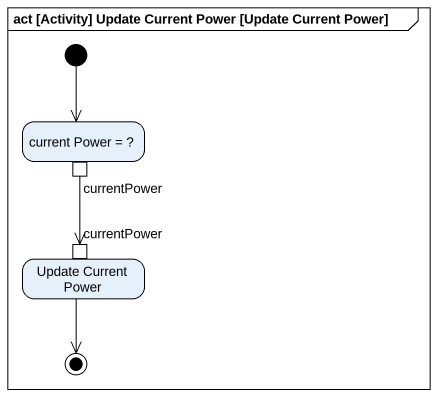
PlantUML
@startuml
mainframe act [Activity] Update Current Power [Update Current Power]
hide empty description
state "current Power = ?" as current_Power {
  state currentPower <<outputPin>>
}
state "Update Current Power" as Update_Current_Power {
  state "currentPower" as currentPower_2 <<inputPin>>
}
[*] --> current_Power
currentPower --> currentPower_2
Update_Current_Power --> [*]
@enduml
